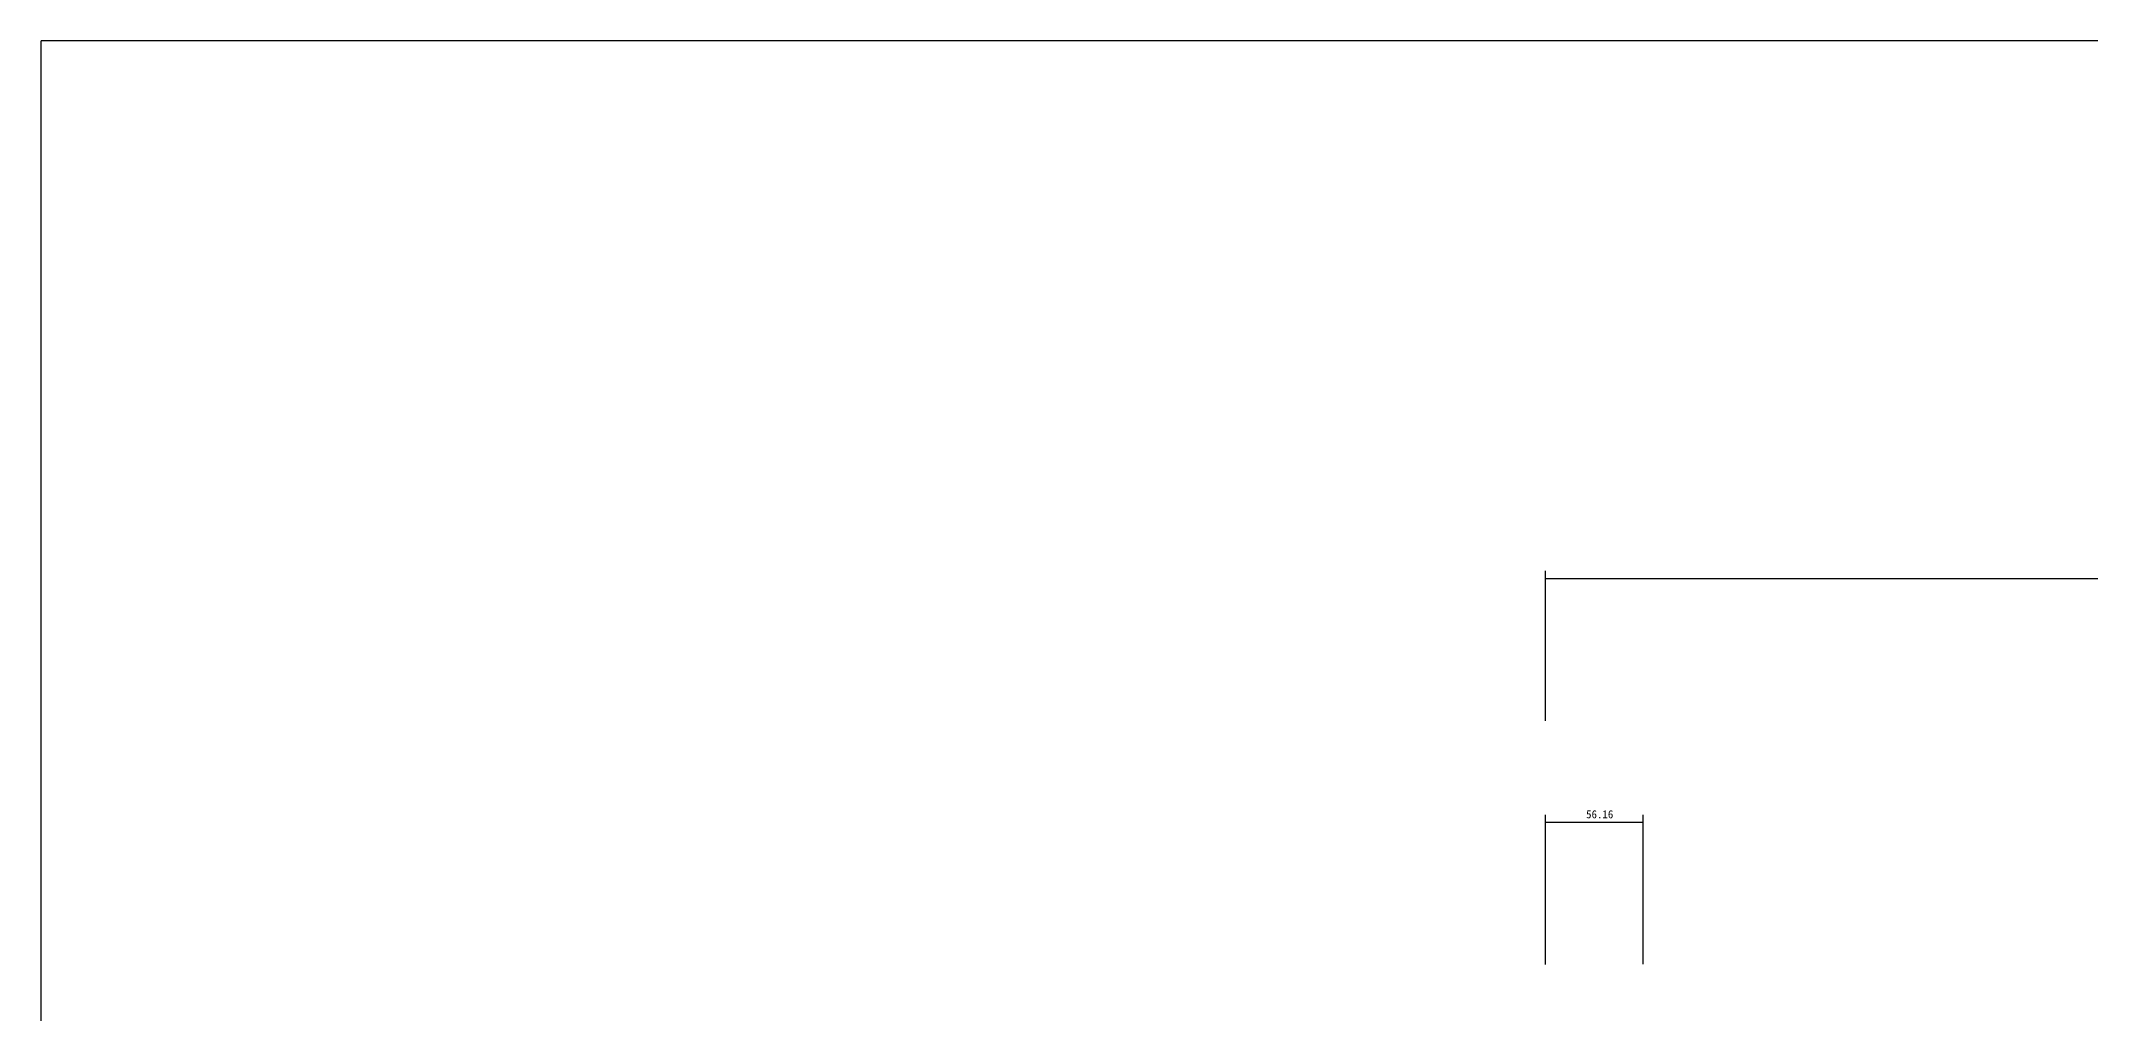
# Model space of a CAD drawing. Header units: metres. Extents: x 0 to 228, y 0 to 136.
# Drawn here: x 0 to 58.9, y 108.5 to 136.5 of the extents above; entities that cross this region are included whole.
import ezdxf

# ---------------------------------------------------------------- set-up
doc = ezdxf.new("R2010")
doc.units = ezdxf.units.M

msp = doc.modelspace()

# ---------------------------------------------------------------- linework, layer by layer
for p, q in [((193.05, 136.5), (0, 136.5)), ((0, 136.5), (0, 0)), ((43.25, 116.95), (43.25, 121.26)), ((121.87, 121.03), (43.25, 121.03)), ((43.25, 109.94), (43.25, 114.25)), ((46.06, 114.03), (43.25, 114.03)), ((46.06, 109.95), (46.06, 114.25))]:
    msp.add_line(p, q)

# ---------------------------------------------------------------- texts
msp.add_text('56.16', height=0.23).set_placement((44.42, 114.15))

doc.saveas('drawing.dxf')
